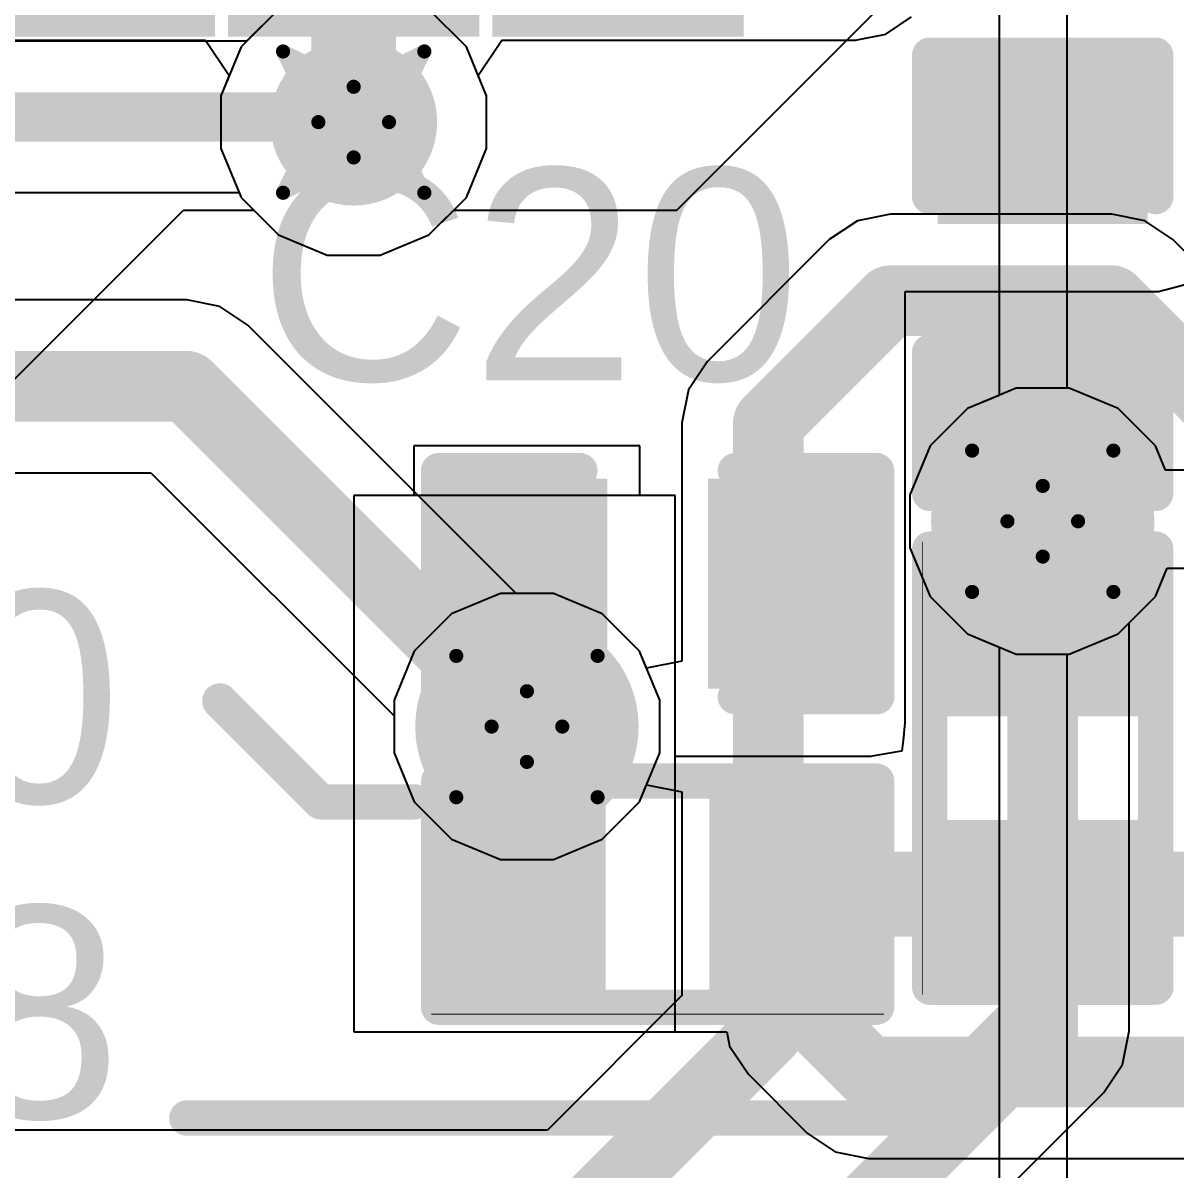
# Model space of a CAD drawing. Header units: inches. Extents: x -3 to 289, y -11 to 89.
# Drawn here: x 111.095 to 115.24, y 28.116 to 32.239 of the extents above; entities that cross this region are included whole.
import ezdxf

# ---------------------------------------------------------------- set-up
doc = ezdxf.new("R2010")
doc.units = ezdxf.units.IN
for name, color, linetype in [('Bottom Layer', 5, 'Continuous'), ('Bottom Solder', 6, 'Continuous'), ('Drill Drawing', 1, 'Continuous'), ('Layer 1', 16, 'Continuous'), ('Layer 2', 76, 'Continuous'), ('Top Layer', 1, 'Continuous'), ('Top Overlay', 2, 'Continuous'), ('Top Paste', 8, 'Continuous'), ('Top Solder', 216, 'Continuous'), ('Via Holes', 16, 'Continuous')]:
    doc.layers.add(name, color=color, linetype=linetype)
doc.styles.add('Arial', font='', dxfattribs={"height": 0.2})
doc.styles.get('Arial').set_extended_font_data('Arial')

# ---------------------------------------------------------------- blocks, each defined once
blk = doc.blocks.new('R___0402_38')
at = {"layer": 'Top Layer'}
for points in [[(-0.6985, -0.3175), (-0.6985, 0.3175), (-0.2412999999999999, 0.3175), (-0.2413, -0.3175)], [(0.2412999999999999, -0.3175), (0.2413, 0.3175), (0.6985, 0.3175), (0.6985, -0.3175)]]:
    blk.add_hatch(color=1, dxfattribs=at).paths.add_polyline_path(points)
at = {"layer": 'Top Paste'}
for points in [[(-0.6985, -0.3175), (-0.6985, 0.3175), (-0.2412999999999999, 0.3175), (-0.2413, -0.3175)], [(0.2412999999999999, -0.3175), (0.2413, 0.3175), (0.6985, 0.3175), (0.6985, -0.3175)]]:
    blk.add_hatch(color=8, dxfattribs=at).paths.add_polyline_path(points)
at = {"layer": 'Top Solder'}
for points in [[(-0.75350116, -0.37250116), (-0.75350116, 0.37250116), (-0.1862988399999999, 0.37250116), (-0.18629884, -0.37250116)], [(0.1862988399999999, -0.37250116), (0.18629884, 0.37250116), (0.75350116, 0.37250116), (0.75350116, -0.37250116)]]:
    blk.add_hatch(color=216, dxfattribs=at).paths.add_polyline_path(points)
at = {"layer": 'Top Overlay'}
for points, const_width in [([(-0.7874, -0.4064), (-0.7874, 0.4064)], 0.127), ([(-0.7874, 0.4064), (0.7874, 0.4064)], 0.127), ([(0.7874, -0.4064), (0.7874, 0.4064)], 0.127), ([(-0.7874, -0.4064), (0.7874, -0.4064)], 0.127), ([(-0.8128, -0.4318), (0.8128, -0.4318)], 0.0032258)]:
    blk.add_lwpolyline(points, dxfattribs=dict(at, const_width=const_width))
for points, const_width in [([(-0.8191499999999999, 0.4064, 1), (-0.7556499999999999, 0.4064, 1)], 0.0635), ([(-0.8191499999999999, 0.4064, 1), (-0.7556499999999999, 0.4064, 1)], 0.0635), ([(0.7556499999999999, 0.4064, 1), (0.8191499999999999, 0.4064, 1)], 0.0635), ([(0.7556499999999999, 0.4064, 1), (0.8191499999999999, 0.4064, 1)], 0.0635), ([(-0.8191499999999999, -0.4064, 1), (-0.7556499999999999, -0.4064, 1)], 0.0635), ([(-0.8191499999999999, -0.4064, 1), (-0.7556499999999999, -0.4064, 1)], 0.0635), ([(0.7556499999999999, -0.4064, 1), (0.8191499999999999, -0.4064, 1)], 0.0635), ([(0.7556499999999999, -0.4064, 1), (0.8191499999999999, -0.4064, 1)], 0.0635), ([(-0.81360518, -0.4318, 1), (-0.8119948199999999, -0.4318, 1)], 0.0016129), ([(0.8119948199999999, -0.4318, 1), (0.81360518, -0.4318, 1)], 0.0016129)]:
    blk.add_lwpolyline(points, format="xyb", close=True, dxfattribs=dict(at, const_width=const_width))
blk = doc.blocks.new('R___0402_40')
at = {"layer": 'Top Layer'}
for points in [[(-0.6985, -0.3175), (-0.6985, 0.3174999999999999), (-0.2413000000000001, 0.3175), (-0.2412999999999999, -0.3174999999999999)], [(0.2413000000000001, -0.3175), (0.2412999999999999, 0.3174999999999999), (0.6985, 0.3175), (0.6985, -0.3174999999999999)]]:
    blk.add_hatch(color=1, dxfattribs=at).paths.add_polyline_path(points)
at = {"layer": 'Top Paste'}
for points in [[(-0.6985, -0.3175), (-0.6985, 0.3174999999999999), (-0.2413000000000001, 0.3175), (-0.2412999999999999, -0.3174999999999999)], [(0.2413000000000001, -0.3175), (0.2412999999999999, 0.3174999999999999), (0.6985, 0.3175), (0.6985, -0.3174999999999999)]]:
    blk.add_hatch(color=8, dxfattribs=at).paths.add_polyline_path(points)
at = {"layer": 'Top Solder'}
for points in [[(-0.75350116, -0.3725011600000001), (-0.75350116, 0.3725011599999999), (-0.18629884, 0.3725011600000001), (-0.1862988399999999, -0.3725011599999999)], [(0.18629884, -0.3725011600000001), (0.1862988399999999, 0.3725011599999999), (0.75350116, 0.3725011600000001), (0.75350116, -0.3725011599999999)]]:
    blk.add_hatch(color=216, dxfattribs=at).paths.add_polyline_path(points)
at = {"layer": 'Top Overlay'}
for points, const_width in [([(-0.7874, -0.4064), (-0.7874, 0.4064)], 0.127), ([(0.7874, 0.4064), (-0.7874, 0.4064)], 0.127), ([(0.7874, -0.4064), (0.7874, 0.4064)], 0.127), ([(0.7874, -0.4064), (-0.7874, -0.4064)], 0.127), ([(0.8128, -0.4318), (-0.8128, -0.4318)], 0.0032258)]:
    blk.add_lwpolyline(points, dxfattribs=dict(at, const_width=const_width))
for points, const_width in [([(-0.8191499999999999, 0.4064, 1), (-0.7556499999999999, 0.4064, 1)], 0.0635), ([(-0.8191499999999999, 0.4064, 1), (-0.7556499999999999, 0.4064, 1)], 0.0635), ([(0.7556499999999999, 0.4064, 1), (0.8191499999999999, 0.4064, 1)], 0.0635), ([(0.7556499999999999, 0.4064, 1), (0.8191499999999999, 0.4064, 1)], 0.0635), ([(-0.8191499999999999, -0.4064, 1), (-0.7556499999999999, -0.4064, 1)], 0.0635), ([(-0.8191499999999999, -0.4064, 1), (-0.7556499999999999, -0.4064, 1)], 0.0635), ([(0.7556499999999999, -0.4064, 1), (0.8191499999999999, -0.4064, 1)], 0.0635), ([(0.7556499999999999, -0.4064, 1), (0.8191499999999999, -0.4064, 1)], 0.0635), ([(-0.81360518, -0.4318, 1), (-0.8119948199999999, -0.4318, 1)], 0.0016129), ([(0.8119948199999999, -0.4318, 1), (0.81360518, -0.4318, 1)], 0.0016129)]:
    blk.add_lwpolyline(points, format="xyb", close=True, dxfattribs=dict(at, const_width=const_width))
blk = doc.blocks.new('S____SOT_6_69')
at = {"layer": 'Top Layer'}
for points in [[(-1.80000021, 1.30000121), (-0.7999996699999999, 1.30000121), (-0.7999996699999999, 0.6000000699999999), (-1.80000021, 0.6000000699999999)], [(0.7999996699999999, 1.30000121), (1.80000021, 1.30000121), (1.80000021, 0.6000000699999999), (0.7999996699999999, 0.6000000699999999)], [(-1.80000021, 0.35000057), (-0.7999996699999999, 0.35000057), (-0.7999996699999999, -0.35000057), (-1.80000021, -0.35000057)], [(0.7999996699999999, 0.35000057), (1.80000021, 0.35000057), (1.80000021, -0.35000057), (0.7999996699999999, -0.35000057)], [(-1.80000021, -0.6000000699999999), (-0.7999996699999999, -0.6000000699999999), (-0.7999996699999999, -1.30000121), (-1.80000021, -1.30000121)], [(0.7999996699999999, -0.6000000699999999), (1.80000021, -0.6000000699999999), (1.80000021, -1.30000121), (0.7999996699999999, -1.30000121)]]:
    blk.add_hatch(color=1, dxfattribs=at).paths.add_polyline_path(points)
at = {"layer": 'Top Paste'}
for points in [[(-1.80000021, 1.30000121), (-0.7999996699999999, 1.30000121), (-0.7999996699999999, 0.6000000699999999), (-1.80000021, 0.6000000699999999)], [(0.7999996699999999, 1.30000121), (1.80000021, 1.30000121), (1.80000021, 0.6000000699999999), (0.7999996699999999, 0.6000000699999999)], [(-1.80000021, 0.35000057), (-0.7999996699999999, 0.35000057), (-0.7999996699999999, -0.35000057), (-1.80000021, -0.35000057)], [(0.7999996699999999, 0.35000057), (1.80000021, 0.35000057), (1.80000021, -0.35000057), (0.7999996699999999, -0.35000057)], [(-1.80000021, -0.6000000699999999), (-0.7999996699999999, -0.6000000699999999), (-0.7999996699999999, -1.30000121), (-1.80000021, -1.30000121)], [(0.7999996699999999, -0.6000000699999999), (1.80000021, -0.6000000699999999), (1.80000021, -1.30000121), (0.7999996699999999, -1.30000121)]]:
    blk.add_hatch(color=8, dxfattribs=at).paths.add_polyline_path(points)
at = {"layer": 'Top Solder'}
for points in [[(-1.90160021, 1.40160121), (-0.69839967, 1.40160121), (-0.69839967, 0.4984000699999999), (-1.90160021, 0.4984000699999999)], [(0.69839967, 1.40160121), (1.90160021, 1.40160121), (1.90160021, 0.4984000699999999), (0.69839967, 0.4984000699999999)], [(-1.90160021, 0.45160057), (-0.69839967, 0.45160057), (-0.69839967, -0.45160057), (-1.90160021, -0.45160057)], [(0.69839967, 0.45160057), (1.90160021, 0.45160057), (1.90160021, -0.45160057), (0.69839967, -0.45160057)], [(-1.90160021, -0.4984000699999999), (-0.69839967, -0.4984000699999999), (-0.69839967, -1.40160121), (-1.90160021, -1.40160121)], [(0.69839967, -0.4984000699999999), (1.90160021, -0.4984000699999999), (1.90160021, -1.40160121), (0.69839967, -1.40160121)]]:
    blk.add_hatch(color=216, dxfattribs=at).paths.add_polyline_path(points)
at = {"layer": 'Top Overlay', "const_width": 0.127}
for points in [[(0.7111999999999999, 1.5494), (-0.8128, 1.5494)], [(-2.08702656, 0.8010144), (-2.08702656, 1.0550144)], [(-1.96002656, 0.9280143999999999), (-2.08702656, 1.0550144)], [(-2.08702656, 0.8010144), (-1.96002656, 0.9280143999999999)], [(0.7111999999999999, -1.5494), (-0.8128, -1.5494)]]:
    blk.add_lwpolyline(points, dxfattribs=at)
at = {"layer": 'Top Overlay', "const_width": 0.0635}
for points in [[(-0.84455, 1.5494, 1), (-0.7810499999999999, 1.5494, 1)], [(0.67945, 1.5494, 1), (0.74295, 1.5494, 1)], [(-2.11877656, 1.0550144, 1), (-2.05527656, 1.0550144, 1)], [(-2.11877656, 1.0550144, 1), (-2.05527656, 1.0550144, 1)], [(-1.99177656, 0.9280143999999999, 1), (-1.92827656, 0.9280143999999999, 1)], [(-1.99177656, 0.9280143999999999, 1), (-1.92827656, 0.9280143999999999, 1)], [(-2.11877656, 0.8010144, 1), (-2.05527656, 0.8010144, 1)], [(-2.11877656, 0.8010144, 1), (-2.05527656, 0.8010144, 1)], [(-0.84455, -1.5494, 1), (-0.7810499999999999, -1.5494, 1)], [(0.67945, -1.5494, 1), (0.74295, -1.5494, 1)]]:
    blk.add_lwpolyline(points, format="xyb", close=True, dxfattribs=at)
blk = doc.blocks.new('C___0402_133')
at = {"layer": 'Top Layer'}
for points in [[(-0.6985, -0.3175), (-0.6985, 0.3175), (-0.2412999999999999, 0.3175), (-0.2413, -0.3175)], [(0.2412999999999999, -0.3175), (0.2413, 0.3175), (0.6985, 0.3175), (0.6985, -0.3175)]]:
    blk.add_hatch(color=1, dxfattribs=at).paths.add_polyline_path(points)
at = {"layer": 'Top Paste'}
for points in [[(-0.6985, -0.3175), (-0.6985, 0.3175), (-0.2412999999999999, 0.3175), (-0.2413, -0.3175)], [(0.2412999999999999, -0.3175), (0.2413, 0.3175), (0.6985, 0.3175), (0.6985, -0.3175)]]:
    blk.add_hatch(color=8, dxfattribs=at).paths.add_polyline_path(points)
at = {"layer": 'Top Solder'}
for points in [[(-0.7584998799999999, -0.37749988), (-0.7584998799999999, 0.37749988), (-0.18130012, 0.37749988), (-0.18130012, -0.37749988)], [(0.18130012, -0.37749988), (0.18130012, 0.37749988), (0.7584998799999999, 0.37749988), (0.7584998799999999, -0.37749988)]]:
    blk.add_hatch(color=216, dxfattribs=at).paths.add_polyline_path(points)
at = {"layer": 'Top Overlay', "const_width": 0.127}
for points in [[(-0.7874, 0.4064), (-0.7874, -0.4064)], [(-0.2794, 0.4064), (-0.7874, 0.4064)], [(0.7874, 0.4064), (0.2794, 0.4064)], [(0.7874, 0.4064), (0.7874, -0.4064)], [(-0.2794, -0.4064), (-0.7874, -0.4064)], [(0.7874, -0.4064), (0.2794, -0.4064)]]:
    blk.add_lwpolyline(points, dxfattribs=at)
at = {"layer": 'Top Overlay', "const_width": 0.0635}
for points in [[(-0.8191499999999999, 0.4064, 1), (-0.7556499999999999, 0.4064, 1)], [(-0.8191499999999999, 0.4064, 1), (-0.7556499999999999, 0.4064, 1)], [(-0.31115, 0.4064, 1), (-0.24765, 0.4064, 1)], [(0.24765, 0.4064, 1), (0.31115, 0.4064, 1)], [(0.7556499999999999, 0.4064, 1), (0.8191499999999999, 0.4064, 1)], [(0.7556499999999999, 0.4064, 1), (0.8191499999999999, 0.4064, 1)], [(-0.8191499999999999, -0.4064, 1), (-0.7556499999999999, -0.4064, 1)], [(-0.8191499999999999, -0.4064, 1), (-0.7556499999999999, -0.4064, 1)], [(-0.31115, -0.4064, 1), (-0.24765, -0.4064, 1)], [(0.24765, -0.4064, 1), (0.31115, -0.4064, 1)], [(0.7556499999999999, -0.4064, 1), (0.8191499999999999, -0.4064, 1)], [(0.7556499999999999, -0.4064, 1), (0.8191499999999999, -0.4064, 1)]]:
    blk.add_lwpolyline(points, format="xyb", close=True, dxfattribs=at)
blk = doc.blocks.new('C___0402_137')
at = {"layer": 'Top Layer'}
for points in [[(-0.6985, -0.3175), (-0.6985, 0.3174999999999999), (-0.2413000000000001, 0.3175), (-0.2412999999999999, -0.3174999999999999)], [(0.2413000000000001, -0.3175), (0.2412999999999999, 0.3174999999999999), (0.6985, 0.3175), (0.6985, -0.3174999999999999)]]:
    blk.add_hatch(color=1, dxfattribs=at).paths.add_polyline_path(points)
at = {"layer": 'Top Paste'}
for points in [[(-0.6985, -0.3175), (-0.6985, 0.3174999999999999), (-0.2413000000000001, 0.3175), (-0.2412999999999999, -0.3174999999999999)], [(0.2413000000000001, -0.3175), (0.2412999999999999, 0.3174999999999999), (0.6985, 0.3175), (0.6985, -0.3174999999999999)]]:
    blk.add_hatch(color=8, dxfattribs=at).paths.add_polyline_path(points)
at = {"layer": 'Top Solder'}
for points in [[(-0.7584998799999999, -0.3774998800000001), (-0.7584998799999999, 0.3774998799999999), (-0.1813001200000001, 0.3774998800000001), (-0.1813001199999999, -0.3774998799999999)], [(0.1813001200000001, -0.3774998800000001), (0.1813001199999999, 0.3774998799999999), (0.7584998799999999, 0.3774998800000001), (0.7584998799999999, -0.3774998799999999)]]:
    blk.add_hatch(color=216, dxfattribs=at).paths.add_polyline_path(points)
at = {"layer": 'Top Overlay', "const_width": 0.127}
for points in [[(-0.7874, -0.4064), (-0.7874, 0.4064)], [(-0.2794, 0.4064), (-0.7874, 0.4064)], [(0.7874, 0.4064), (0.2794, 0.4064)], [(0.7874, -0.4064), (0.7874, 0.4064)], [(-0.2794, -0.4064), (-0.7874, -0.4064)], [(0.7874, -0.4064), (0.2794, -0.4064)]]:
    blk.add_lwpolyline(points, dxfattribs=at)
at = {"layer": 'Top Overlay', "const_width": 0.0635}
for points in [[(-0.8191499999999999, 0.4064, 1), (-0.7556499999999999, 0.4064, 1)], [(-0.8191499999999999, 0.4064, 1), (-0.7556499999999999, 0.4064, 1)], [(-0.31115, 0.4064, 1), (-0.24765, 0.4064, 1)], [(0.24765, 0.4064, 1), (0.31115, 0.4064, 1)], [(0.7556499999999999, 0.4064, 1), (0.8191499999999999, 0.4064, 1)], [(0.7556499999999999, 0.4064, 1), (0.8191499999999999, 0.4064, 1)], [(-0.8191499999999999, -0.4064, 1), (-0.7556499999999999, -0.4064, 1)], [(-0.8191499999999999, -0.4064, 1), (-0.7556499999999999, -0.4064, 1)], [(-0.31115, -0.4064, 1), (-0.24765, -0.4064, 1)], [(0.24765, -0.4064, 1), (0.31115, -0.4064, 1)], [(0.7556499999999999, -0.4064, 1), (0.8191499999999999, -0.4064, 1)], [(0.7556499999999999, -0.4064, 1), (0.8191499999999999, -0.4064, 1)]]:
    blk.add_lwpolyline(points, format="xyb", close=True, dxfattribs=at)

msp = doc.modelspace()

# ---------------------------------------------------------------- hatches: boundary and pattern name
at = {"layer": 'Bottom Layer'}
h = msp.add_hatch(color=5, dxfattribs=at)
edge = h.paths.add_edge_path()
edge.add_arc((112.28367942, 31.88271246), 0.2999994, 0, 360)
h = msp.add_hatch(color=5, dxfattribs=at)
edge = h.paths.add_edge_path()
edge.add_arc((114.76109636, 30.44799346), 0.2999994, 0, 360)
h = msp.add_hatch(color=5, dxfattribs=at)
edge = h.paths.add_edge_path()
edge.add_arc((112.90651282, 29.70999646), 0.2999994, 0, 360)
at = {"layer": 'Bottom Solder'}
h = msp.add_hatch(color=6, dxfattribs=at)
edge = h.paths.add_edge_path()
edge.add_arc((114.76109636, 30.44799346), 0.4015993999999999, 0, 360)
h = msp.add_hatch(color=6, dxfattribs=at)
edge = h.paths.add_edge_path()
edge.add_arc((112.90651282, 29.70999646), 0.4015993999999999, 0, 360)
at = {"layer": 'Layer 1'}
h = msp.add_hatch(color=16, dxfattribs=at)
edge = h.paths.add_edge_path()
edge.add_arc((112.28367942, 31.88271246), 0.2999994, 0, 360)
h = msp.add_hatch(color=16, dxfattribs=at)
edge = h.paths.add_edge_path()
edge.add_arc((114.76109636, 30.44799346), 0.2999994, 0, 360)
h = msp.add_hatch(color=16, dxfattribs=at)
edge = h.paths.add_edge_path()
edge.add_arc((112.90651282, 29.70999646), 0.2999994, 0, 360)
at = {"layer": 'Layer 2'}
h = msp.add_hatch(color=76, dxfattribs=at)
edge = h.paths.add_edge_path()
edge.add_arc((112.28367942, 31.88271246), 0.2999994, 0, 360)
h = msp.add_hatch(color=76, dxfattribs=at)
edge = h.paths.add_edge_path()
edge.add_arc((114.76109636, 30.44799346), 0.2999994, 0, 360)
h = msp.add_hatch(color=76, dxfattribs=at)
edge = h.paths.add_edge_path()
edge.add_arc((112.90651282, 29.70999646), 0.2999994, 0, 360)
at = {"layer": 'Top Layer'}
h = msp.add_hatch(color=1, dxfattribs=at)
edge = h.paths.add_edge_path()
edge.add_arc((112.28367942, 31.88271246), 0.2999994, 0, 360)
h = msp.add_hatch(color=1, dxfattribs=at)
edge = h.paths.add_edge_path()
edge.add_arc((114.76109636, 30.44799346), 0.2999994, 0, 360)
h = msp.add_hatch(color=1, dxfattribs=at)
edge = h.paths.add_edge_path()
edge.add_arc((112.90651282, 29.70999646), 0.2999994, 0, 360)
at = {"layer": 'Top Solder'}
h = msp.add_hatch(color=216, dxfattribs=at)
edge = h.paths.add_edge_path()
edge.add_arc((114.76109636, 30.44799346), 0.4015993999999999, 0, 360)
h = msp.add_hatch(color=216, dxfattribs=at)
edge = h.paths.add_edge_path()
edge.add_arc((112.90651282, 29.70999646), 0.4015993999999999, 0, 360)
at = {"layer": 'Via Holes'}
h = msp.add_hatch(color=7, dxfattribs=at)
edge = h.paths.add_edge_path()
edge.add_arc((112.28367942, 31.88271246), 0.1499997, 0, 360)
h = msp.add_hatch(color=7, dxfattribs=at)
edge = h.paths.add_edge_path()
edge.add_arc((114.76109636, 30.44799346), 0.1499997, 0, 360)
h = msp.add_hatch(color=7, dxfattribs=at)
edge = h.paths.add_edge_path()
edge.add_arc((112.90651282, 29.70999646), 0.1499997, 0, 360)

# ---------------------------------------------------------------- linework, layer by layer
at = {"layer": 'Bottom Layer'}
for p, q in [((112.01302718, 32.28777134), (111.87862054, 32.1533647)), ((112.6887383, 32.1533647), (112.55433166, 32.28777134)), ((111.87862054, 32.1533647), (111.80588002, 31.97775164)), ((112.76147882, 31.97775164), (112.6887383, 32.1533647)), ((111.80588002, 31.97775164), (111.80588002, 31.78767328)), ((112.76147882, 31.78767328), (112.76147882, 31.97775164)), ((111.80588002, 31.78767328), (111.87862054, 31.61206022)), ((112.6887383, 31.61206022), (112.76147882, 31.78767328)), ((111.87862054, 31.61206022), (112.01302718, 31.47765357999999)), ((112.55433166, 31.47765357999999), (112.6887383, 31.61206022)), ((112.01302718, 31.47765357999999), (112.18864024, 31.40491306)), ((112.3787186, 31.40491306), (112.55433166, 31.47765357999999)), ((112.18864024, 31.40491306), (112.3787186, 31.40491306)), ((114.66605718, 30.92579286), (114.49044412, 30.85305233999999)), ((114.85613554, 30.92579286), (114.66605718, 30.92579286)), ((115.0317486, 30.85305233999999), (114.85613554, 30.92579286)), ((114.49044412, 30.85305233999999), (114.35603748, 30.7186457)), ((115.16615524, 30.7186457), (115.0317486, 30.85305233999999)), ((114.35603748, 30.7186457), (114.28329696, 30.54303264)), ((115.20196924, 30.6321841), (115.16615524, 30.7186457)), ((115.33943404, 30.6321841), (115.20196924, 30.6321841)), ((114.28329696, 30.54303264), (114.28329696, 30.35295428)), ((114.28329696, 30.35295428), (114.35603748, 30.17734122)), ((115.16615524, 30.17734122), (115.20825828, 30.27899202)), ((115.20825828, 30.27899202), (115.34572308, 30.27899202)), ((112.81147364, 30.18779586), (112.63586058, 30.11505534)), ((113.001552, 30.18779586), (112.81147364, 30.18779586)), ((113.17716506, 30.11505534), (113.001552, 30.18779586)), ((114.35603748, 30.17734122), (114.49044412, 30.04293458)), ((115.0317486, 30.04293458), (115.16615524, 30.17734122)), ((112.63586058, 30.11505534), (112.50145394, 29.9806487)), ((113.3115717, 29.9806487), (113.17716506, 30.11505534)), ((114.49044412, 30.04293458), (114.66605718, 29.97019406)), ((114.85613554, 29.97019406), (115.0317486, 30.04293458)), ((112.50145394, 29.9806487), (112.42871342, 29.80503564)), ((113.38431222, 29.80503564), (113.3115717, 29.9806487)), ((114.66605718, 29.97019406), (114.85613554, 29.97019406)), ((112.42871342, 29.80503564), (112.42871342, 29.61495728)), ((113.38431222, 29.61495728), (113.38431222, 29.80503564)), ((112.42871342, 29.61495728), (112.50145394, 29.43934422)), ((113.3115717, 29.43934422), (113.38431222, 29.61495728)), ((112.50145394, 29.43934422), (112.63586058, 29.30493758)), ((113.17716506, 29.30493758), (113.3115717, 29.43934422)), ((112.63586058, 29.30493758), (112.81147364, 29.23219706)), ((113.001552, 29.23219706), (113.17716506, 29.30493758)), ((112.81147364, 29.23219706), (113.001552, 29.23219706))]:
    msp.add_line(p, q, dxfattribs=at)
at = {"layer": 'Drill Drawing', "const_width": 0.0508}
for points in [[(112.02967942, 32.13671246), (112.28367942, 32.00971246)], [(112.02967942, 32.13671246), (112.15667942, 31.88271246)], [(112.28367942, 32.00971246), (112.53767942, 32.13671246)], [(112.41067942, 31.88271246), (112.53767942, 32.13671246)], [(112.02967942, 31.62871246), (112.15667942, 31.88271246)], [(112.41067942, 31.88271246), (112.53767942, 31.62871246)], [(112.02967942, 31.62871246), (112.28367942, 31.75571246)], [(112.28367942, 31.75571246), (112.53767942, 31.62871246)], [(114.50709636, 30.70199346), (114.76109636, 30.57499346)], [(114.50709636, 30.70199346), (114.63409636, 30.44799346)], [(114.76109636, 30.57499346), (115.01509636, 30.70199346)], [(114.88809636, 30.44799346), (115.01509636, 30.70199346)], [(114.50709636, 30.19399346), (114.63409636, 30.44799346)], [(114.88809636, 30.44799346), (115.01509636, 30.19399346)], [(114.50709636, 30.19399346), (114.76109636, 30.32099346)], [(114.76109636, 30.32099346), (115.01509636, 30.19399346)], [(112.65251282, 29.96399646), (112.90651282, 29.83699645999999)], [(112.65251282, 29.96399646), (112.77951282, 29.70999646)], [(112.90651282, 29.83699645999999), (113.16051282, 29.96399646)], [(113.03351282, 29.70999646), (113.16051282, 29.96399646)], [(112.65251282, 29.45599646), (112.77951282, 29.70999646)], [(113.03351282, 29.70999646), (113.16051282, 29.45599646)], [(112.65251282, 29.45599646), (112.90651282, 29.58299646)], [(112.90651282, 29.58299646), (113.16051282, 29.45599646)]]:
    msp.add_lwpolyline(points, dxfattribs=at)
at = {"layer": 'Drill Drawing', "const_width": 0.0254}
for points in [[(112.01697942, 32.13671246, 1), (112.04237942, 32.13671246, 1)], [(112.01697942, 32.13671246, 1), (112.04237942, 32.13671246, 1)], [(112.52497942, 32.13671246, 1), (112.55037942, 32.13671246, 1)], [(112.52497942, 32.13671246, 1), (112.55037942, 32.13671246, 1)], [(112.27097942, 32.00971246, 1), (112.29637942, 32.00971246, 1)], [(112.27097942, 32.00971246, 1), (112.29637942, 32.00971246, 1)], [(112.14397942, 31.88271246, 1), (112.16937942, 31.88271246, 1)], [(112.14397942, 31.88271246, 1), (112.16937942, 31.88271246, 1)], [(112.39797942, 31.88271246, 1), (112.42337942, 31.88271246, 1)], [(112.39797942, 31.88271246, 1), (112.42337942, 31.88271246, 1)], [(112.27097942, 31.75571246, 1), (112.29637942, 31.75571246, 1)], [(112.27097942, 31.75571246, 1), (112.29637942, 31.75571246, 1)], [(112.01697942, 31.62871246, 1), (112.04237942, 31.62871246, 1)], [(112.01697942, 31.62871246, 1), (112.04237942, 31.62871246, 1)], [(112.52497942, 31.62871246, 1), (112.55037942, 31.62871246, 1)], [(112.52497942, 31.62871246, 1), (112.55037942, 31.62871246, 1)], [(114.49439636, 30.70199346, 1), (114.51979636, 30.70199346, 1)], [(114.49439636, 30.70199346, 1), (114.51979636, 30.70199346, 1)], [(115.00239636, 30.70199346, 1), (115.02779636, 30.70199346, 1)], [(115.00239636, 30.70199346, 1), (115.02779636, 30.70199346, 1)], [(114.74839636, 30.57499346, 1), (114.77379636, 30.57499346, 1)], [(114.74839636, 30.57499346, 1), (114.77379636, 30.57499346, 1)], [(114.62139636, 30.44799346, 1), (114.64679636, 30.44799346, 1)], [(114.62139636, 30.44799346, 1), (114.64679636, 30.44799346, 1)], [(114.87539636, 30.44799346, 1), (114.90079636, 30.44799346, 1)], [(114.87539636, 30.44799346, 1), (114.90079636, 30.44799346, 1)], [(114.74839636, 30.32099346, 1), (114.77379636, 30.32099346, 1)], [(114.74839636, 30.32099346, 1), (114.77379636, 30.32099346, 1)], [(114.49439636, 30.19399346, 1), (114.51979636, 30.19399346, 1)], [(114.49439636, 30.19399346, 1), (114.51979636, 30.19399346, 1)], [(115.00239636, 30.19399346, 1), (115.02779636, 30.19399346, 1)], [(115.00239636, 30.19399346, 1), (115.02779636, 30.19399346, 1)], [(112.63981282, 29.96399646, 1), (112.66521282, 29.96399646, 1)], [(112.63981282, 29.96399646, 1), (112.66521282, 29.96399646, 1)], [(113.14781282, 29.96399646, 1), (113.17321282, 29.96399646, 1)], [(113.14781282, 29.96399646, 1), (113.17321282, 29.96399646, 1)], [(112.89381282, 29.83699645999999, 1), (112.91921282, 29.83699645999999, 1)], [(112.89381282, 29.83699645999999, 1), (112.91921282, 29.83699645999999, 1)], [(112.76681282, 29.70999646, 1), (112.79221282, 29.70999646, 1)], [(112.76681282, 29.70999646, 1), (112.79221282, 29.70999646, 1)], [(113.02081282, 29.70999646, 1), (113.04621282, 29.70999646, 1)], [(113.02081282, 29.70999646, 1), (113.04621282, 29.70999646, 1)], [(112.89381282, 29.58299646, 1), (112.91921282, 29.58299646, 1)], [(112.89381282, 29.58299646, 1), (112.91921282, 29.58299646, 1)], [(112.63981282, 29.45599646, 1), (112.66521282, 29.45599646, 1)], [(112.63981282, 29.45599646, 1), (112.66521282, 29.45599646, 1)], [(113.14781282, 29.45599646, 1), (113.17321282, 29.45599646, 1)], [(113.14781282, 29.45599646, 1), (113.17321282, 29.45599646, 1)]]:
    msp.add_lwpolyline(points, format="xyb", close=True, dxfattribs=at)
at = {"layer": 'Layer 1'}
for p, q in [((114.1963299, 32.19892214), (114.28875034, 32.26067462)), ((105.42833626, 32.17723816), (111.75104396, 32.17723816)), ((111.75104396, 32.17723816), (111.83590282, 32.05023562)), ((112.73145602, 32.05023562), (112.81631488, 32.17723816)), ((112.81631488, 32.17723816), (114.0873004, 32.17723816)), ((114.0873004, 32.17723816), (114.0873131, 32.17723562)), ((114.0873131, 32.17723562), (114.1963299, 32.19892214)), ((111.83590282, 32.05023562), (111.80588002, 31.97775164)), ((112.76147882, 31.97775164), (112.73145602, 32.05023562)), ((111.80588002, 31.97775164), (111.80588002, 31.78767328)), ((112.76147882, 31.78767328), (112.76147882, 31.97775164)), ((111.80588002, 31.78767328), (111.87862054, 31.61206022)), ((112.6887383, 31.61206022), (112.76147882, 31.78767328)), ((111.87862054, 31.61206022), (112.01302718, 31.47765357999999)), ((112.55433166, 31.47765357999999), (112.6887383, 31.61206022)), ((114.21346982, 31.55143042), (114.09454194, 31.5277754)), ((115.00911974, 31.55143042), (114.21346982, 31.55143042)), ((115.12804762, 31.5277754), (115.00911974, 31.55143042)), ((114.09454194, 31.5277754), (113.99371918, 31.46040698)), ((115.22886784, 31.46040698), (115.12804762, 31.5277754)), ((112.01302718, 31.47765357999999), (112.18864024, 31.40491306)), ((112.3787186, 31.40491306), (112.55433166, 31.47765357999999)), ((113.99371918, 31.46040698), (113.55486306, 31.02154832)), ((115.74829276, 30.94098206), (115.22886784, 31.46040698)), ((112.18864024, 31.40491306), (112.3787186, 31.40491306)), ((111.68338852, 31.2438923), (106.20149194, 31.2438923)), ((111.8023164, 31.22023728), (111.68338852, 31.2438923)), ((111.90313662, 31.15286886), (111.8023164, 31.22023728)), ((112.86821216, 30.18779586), (111.90313662, 31.15286886)), ((113.55486306, 31.02154832), (113.48749464, 30.92072809999999)), ((113.48749464, 30.92072809999999), (113.46383962, 30.80180022)), ((113.46383962, 30.80180022), (113.46383962, 29.94490836)), ((106.20149194, 30.62234922), (111.55466386, 30.62234922)), ((111.55466386, 30.62234922), (112.42871342, 29.74829712)), ((115.16615524, 30.17734122), (115.20825828, 30.27899202)), ((115.20825828, 30.27899202), (115.34572308, 30.27899202)), ((113.001552, 30.18779586), (112.86821216, 30.18779586)), ((113.17716506, 30.11505534), (113.001552, 30.18779586)), ((115.0718679, 30.08305388), (115.16615524, 30.17734122)), ((113.3115717, 29.9806487), (113.17716506, 30.11505534)), ((115.0718679, 28.61458844), (115.0718679, 30.08305388)), ((113.33683962, 29.91964806), (113.3115717, 29.9806487)), ((113.46383962, 29.94490836), (113.33683962, 29.91964806)), ((112.42871342, 29.74829712), (112.42871342, 29.61495728)), ((112.42871342, 29.61495728), (112.50145394, 29.43934422)), ((113.3115717, 29.43934422), (113.33683962, 29.50034486)), ((113.33683962, 29.50034486), (113.46383962, 29.47508456)), ((113.46383962, 29.47508456), (113.46383962, 28.74283812)), ((112.50145394, 29.43934422), (112.63586058, 29.30493758)), ((113.17716506, 29.30493758), (113.3115717, 29.43934422)), ((112.63586058, 29.30493758), (112.81147364, 29.23219706)), ((113.001552, 29.23219706), (113.17716506, 29.30493758)), ((112.81147364, 29.23219706), (113.001552, 29.23219706)), ((113.46383962, 28.74283812), (112.98006614, 28.2590621)), ((115.04821288, 28.49566056), (115.0718679, 28.61458844)), ((114.98084446, 28.39484034), (115.04821288, 28.49566056)), ((113.7752487, 27.18924458), (114.98084446, 28.39484034)), ((112.98006614, 28.2590621), (108.152438, 28.2590621))]:
    msp.add_line(p, q, dxfattribs=at)
at = {"layer": 'Layer 1', "const_width": 0.254}
for points in [[(113.77461116, 30.80180022), (114.21346982, 31.24065888)], [(114.21346982, 31.24065888), (115.00911974, 31.24065888)], [(115.00911974, 31.24065888), (115.78659596, 30.46318266)], [(105.83655236, 30.93312075999999), (111.68338852, 30.93312075999999)], [(111.68338852, 30.93312075999999), (112.90651282, 29.70999646)], [(113.77461116, 28.61411092), (113.77461116, 30.80180022)], [(114.76109636, 28.61458844), (114.76109636, 30.44799346)], [(113.1087908, 27.94829056), (113.77461116, 28.61411092)], [(113.5555006, 27.40899268), (114.76109636, 28.61458844)]]:
    msp.add_lwpolyline(points, dxfattribs=at)
at = {"layer": 'Layer 1', "const_width": 0.127}
for points in [[(114.14996982, 31.24065888, 1), (114.27696982, 31.24065888, 1)], [(114.14996982, 31.24065888, 1), (114.27696982, 31.24065888, 1)], [(114.94561974, 31.24065888, 1), (115.07261974, 31.24065888, 1)], [(114.94561974, 31.24065888, 1), (115.07261974, 31.24065888, 1)], [(111.61988852, 30.93312075999999, 1), (111.74688852, 30.93312075999999, 1)], [(111.61988852, 30.93312075999999, 1), (111.74688852, 30.93312075999999, 1)], [(113.71111116, 30.80180022, 1), (113.83811116, 30.80180022, 1)], [(113.71111116, 30.80180022, 1), (113.83811116, 30.80180022, 1)], [(114.69759636, 30.44799346, 1), (114.82459636, 30.44799346, 1)], [(112.84301282, 29.70999646, 1), (112.97001282, 29.70999646, 1)], [(113.71111116, 28.61411092, 1), (113.83811116, 28.61411092, 1)], [(113.71111116, 28.61411092, 1), (113.83811116, 28.61411092, 1)], [(114.69759636, 28.61458844, 1), (114.82459636, 28.61458844, 1)], [(114.69759636, 28.61458844, 1), (114.82459636, 28.61458844, 1)]]:
    msp.add_lwpolyline(points, format="xyb", close=True, dxfattribs=at)
at = {"layer": 'Layer 2'}
for p, q in [((114.6048, 37.34577494), (114.6048, 30.9004208)), ((114.84909466, 30.92579286), (114.84909466, 32.36737494)), ((112.01302718, 32.28777134), (111.8986078, 32.17335196)), ((112.6887383, 32.1533647), (112.55433166, 32.28777134)), ((111.8986078, 32.17335196), (110.06636102, 32.17335196)), ((112.76147882, 31.97775164), (112.6887383, 32.1533647)), ((112.76147882, 31.78767328), (112.76147882, 31.97775164)), ((112.6887383, 31.61206022), (112.76147882, 31.78767328)), ((110.17898208, 31.6295024), (111.87139678, 31.6295024)), ((111.87139678, 31.6295024), (111.87862054, 31.61206022)), ((111.87862054, 31.61206022), (112.01302718, 31.47765357999999)), ((112.55433166, 31.47765357999999), (112.6887383, 31.61206022)), ((112.01302718, 31.47765357999999), (112.18864024, 31.40491306)), ((112.3787186, 31.40491306), (112.55433166, 31.47765357999999)), ((112.18864024, 31.40491306), (112.3787186, 31.40491306)), ((114.85613554, 30.92579286), (114.84909466, 30.92579286)), ((115.0317486, 30.85305233999999), (114.85613554, 30.92579286)), ((114.6048, 30.9004208), (114.49044412, 30.85305233999999)), ((114.49044412, 30.85305233999999), (114.35603748, 30.7186457)), ((115.16615524, 30.7186457), (115.0317486, 30.85305233999999)), ((114.35603748, 30.7186457), (114.28329696, 30.54303264)), ((115.20196924, 30.6321841), (115.16615524, 30.7186457)), ((115.33943404, 30.6321841), (115.20196924, 30.6321841)), ((114.28329696, 30.54303264), (114.28329696, 30.35295428)), ((114.28329696, 30.35295428), (114.35603748, 30.17734122)), ((115.16615524, 30.17734122), (115.20825828, 30.27899202)), ((115.20825828, 30.27899202), (115.34572308, 30.27899202)), ((112.81147364, 30.18779586), (112.63586058, 30.11505534)), ((113.001552, 30.18779586), (112.81147364, 30.18779586)), ((113.17716506, 30.11505534), (113.001552, 30.18779586)), ((114.35603748, 30.17734122), (114.49044412, 30.04293458)), ((115.0317486, 30.04293458), (115.16615524, 30.17734122)), ((112.63586058, 30.11505534), (112.50145394, 29.9806487)), ((113.3115717, 29.9806487), (113.17716506, 30.11505534)), ((114.49044412, 30.04293458), (114.6048, 29.99556612)), ((114.85613554, 29.97019406), (115.0317486, 30.04293458)), ((112.50145394, 29.9806487), (112.42871342, 29.80503564)), ((113.38431222, 29.80503564), (113.3115717, 29.9806487)), ((114.6048, 29.99556612), (114.6048, 27.159585)), ((114.84909466, 26.783157), (114.84909466, 29.97019406)), ((114.84909466, 29.97019406), (114.85613554, 29.97019406)), ((112.42871342, 29.80503564), (112.42871342, 29.61495728)), ((113.38431222, 29.61495728), (113.38431222, 29.80503564)), ((112.42871342, 29.61495728), (112.50145394, 29.43934422)), ((113.3115717, 29.43934422), (113.38431222, 29.61495728)), ((112.50145394, 29.43934422), (112.63586058, 29.30493758)), ((113.17716506, 29.30493758), (113.3115717, 29.43934422)), ((112.63586058, 29.30493758), (112.81147364, 29.23219706)), ((113.001552, 29.23219706), (113.17716506, 29.30493758)), ((112.81147364, 29.23219706), (113.001552, 29.23219706))]:
    msp.add_line(p, q, dxfattribs=at)
at = {"layer": 'Layer 2', "const_width": 0.1778}
for points in [[(110.06634832, 31.90142718), (112.2649647, 31.90142718)], [(112.2649647, 31.90142718), (112.28367942, 31.88271246)]]:
    msp.add_lwpolyline(points, dxfattribs=at)
at = {"layer": 'Layer 2', "const_width": 0.0889}
for points in [[(112.2205147, 31.90142718, 1), (112.3094147, 31.90142718, 1)], [(112.2205147, 31.90142718, 1), (112.3094147, 31.90142718, 1)], [(112.23922942, 31.88271246, 1), (112.32812942, 31.88271246, 1)]]:
    msp.add_lwpolyline(points, format="xyb", close=True, dxfattribs=at)
at = {"layer": 'Top Layer'}
for p, q in [((113.4454297, 31.56651548), (114.2831471, 32.40423288)), ((111.01971192, 30.91480228), (111.67142512, 31.56651548)), ((111.67142512, 31.56651548), (111.92416528, 31.56651548)), ((111.92416528, 31.56651548), (112.01302718, 31.47765357999999)), ((112.55433166, 31.47765357999999), (112.64319356, 31.56651548)), ((112.64319356, 31.56651548), (113.4454297, 31.56651548)), ((112.01302718, 31.47765357999999), (112.18864024, 31.40491306)), ((112.3787186, 31.40491306), (112.55433166, 31.47765357999999)), ((112.18864024, 31.40491306), (112.3787186, 31.40491306)), ((115.2911334, 31.30251804), (115.1767191, 31.2721371)), ((115.1767191, 31.2721371), (114.2656338, 31.2721371)), ((114.2656338, 31.2721371), (114.2656338, 30.56374633999999)), ((113.31291282, 30.71880317999999), (112.50011282, 30.71880317999999)), ((112.50011282, 30.71880317999999), (112.50011282, 30.54100318)), ((113.31291282, 30.54100318), (113.31291282, 30.71880317999999)), ((114.2656338, 30.56374633999999), (114.26563126, 30.45934218)), ((113.43991282, 30.54100318), (112.28367942, 30.54100318)), ((112.28367942, 30.54100318), (112.28367942, 28.61228974)), ((112.50011282, 30.54100318), (112.28367942, 30.54100318)), ((112.28367942, 30.54100318), (112.28367942, 28.61228974)), ((113.43991282, 30.54100318), (113.31291282, 30.54100318)), ((113.43991282, 28.61228974), (113.43991282, 30.54100318)), ((113.43991282, 29.60288974), (113.43991282, 30.54100318)), ((114.26563126, 30.45934218), (114.26562872, 30.45934218)), ((114.26562872, 30.45934218), (114.26579128, 30.4368073)), ((114.26579128, 30.4368073), (114.26579636, 30.4368073)), ((114.26579636, 30.4368073), (114.26579636, 29.73423822)), ((114.26573286, 29.72388264), (114.25877834, 29.65929044)), ((114.26579382, 29.72763168), (114.26573286, 29.72388264)), ((114.26579636, 29.73423822), (114.26579382, 29.72763168)), ((114.25877834, 29.65929044), (114.25476768, 29.62204896)), ((114.25877834, 29.65929044), (114.25877834, 29.65929044)), ((114.13579154, 29.60288974), (113.43991282, 29.60288974)), ((114.14329216, 29.60289228), (114.13579154, 29.60288974)), ((114.14797846, 29.60296848), (114.14329216, 29.60289228)), ((114.2446915, 29.6202481), (114.14797846, 29.60296848)), ((114.25476768, 29.62204896), (114.2446915, 29.6202481)), ((112.28367942, 28.61228974), (113.43991282, 28.61228974)), ((112.28367942, 28.61228974), (113.62513216, 28.61228974)), ((113.62513216, 28.61228974), (113.6353963, 28.56068202)), ((113.6353963, 28.56068202), (113.70276472, 28.4598618)), ((113.70276472, 28.4598618), (113.91452452, 28.24809946)), ((113.91452452, 28.24809946), (114.01534728, 28.18073104)), ((114.01534728, 28.18073104), (114.13427516, 28.15707602)), ((114.13427516, 28.15707602), (117.37540914, 28.15707602))]:
    msp.add_line(p, q, dxfattribs=at)
for points, const_width in [([(112.28367942, 31.88271246), (112.28367942, 32.79134412)], 0.3048), ([(114.7609338, 30.8657371), (114.76109636, 30.86557454)], 0.2032), ([(114.76109636, 30.44799346), (114.76109636, 30.86557454)], 0.2032), ([(114.76109636, 30.03041238), (114.76109636, 30.44799346)], 0.2032), ([(112.90651282, 30.22350318), (112.90651282, 30.31240318)], 0.2032), ([(112.90651282, 29.70999646), (112.90651282, 30.22350318)], 0.2032), ([(112.90651282, 29.10758974), (112.90651282, 29.70999646)], 0.2032), ([(113.84631282, 29.10758974), (113.92251282, 29.03138974)], 0.3048), ([(113.84631282, 29.10758974), (116.38955894, 29.10758974)], 0.3048), ([(113.92251282, 28.6796099), (113.92251282, 29.03138974)], 0.254), ([(113.92251282, 28.6796099), (114.13427516, 28.46784756)], 0.254), ([(114.13427516, 28.46784756), (117.5041338, 28.46784756)], 0.254)]:
    msp.add_lwpolyline(points, dxfattribs=dict(at, const_width=const_width))
for points, const_width in [([(112.20747942, 31.88271246, 1), (112.35987942, 31.88271246, 1)], 0.1524), ([(114.7101338, 30.8657371, 1), (114.8117338, 30.8657371, 1)], 0.1016), ([(114.71029636, 30.86557454, 1), (114.81189636, 30.86557454, 1)], 0.1016), ([(114.71029636, 30.86557454, 1), (114.81189636, 30.86557454, 1)], 0.1016), ([(114.71029636, 30.44799346, 1), (114.81189636, 30.44799346, 1)], 0.1016), ([(114.71029636, 30.44799346, 1), (114.81189636, 30.44799346, 1)], 0.1016), ([(112.85571282, 30.31240318, 1), (112.95731282, 30.31240318, 1)], 0.1016), ([(112.85571282, 30.22350318, 1), (112.95731282, 30.22350318, 1)], 0.1016), ([(112.85571282, 30.22350318, 1), (112.95731282, 30.22350318, 1)], 0.1016), ([(114.71029636, 30.03041238, 1), (114.81189636, 30.03041238, 1)], 0.1016), ([(112.85571282, 29.70999646, 1), (112.95731282, 29.70999646, 1)], 0.1016), ([(112.85571282, 29.70999646, 1), (112.95731282, 29.70999646, 1)], 0.1016), ([(113.77011282, 29.10758974, 1), (113.92251282, 29.10758974, 1)], 0.1524), ([(113.77011282, 29.10758974, 1), (113.92251282, 29.10758974, 1)], 0.1524), ([(112.85571282, 29.10758974, 1), (112.95731282, 29.10758974, 1)], 0.1016), ([(113.84631282, 29.03138974, 1), (113.99871282, 29.03138974, 1)], 0.1524), ([(113.85901282, 29.03138974, 1), (113.98601282, 29.03138974, 1)], 0.127), ([(113.85901282, 28.6796099, 1), (113.98601282, 28.6796099, 1)], 0.127), ([(113.85901282, 28.6796099, 1), (113.98601282, 28.6796099, 1)], 0.127), ([(114.07077516, 28.46784756, 1), (114.19777516, 28.46784756, 1)], 0.127), ([(114.07077516, 28.46784756, 1), (114.19777516, 28.46784756, 1)], 0.127)]:
    msp.add_lwpolyline(points, format="xyb", close=True, dxfattribs=dict(at, const_width=const_width))
at = {"layer": 'Top Overlay', "const_width": 0.127}
for points in [[(111.8023164, 29.80181238), (111.80318762, 29.80181238)], [(111.8023164, 29.80181238), (112.16478456, 29.43934422)], [(112.16478456, 29.43934422), (112.50145394, 29.43934422)], [(114.2907671, 28.30278312), (114.76109636, 28.77311238)], [(111.68368062, 28.30278312), (114.2907671, 28.30278312)]]:
    msp.add_lwpolyline(points, dxfattribs=at)
at = {"layer": 'Top Overlay', "const_width": 0.0635}
for points in [[(111.7705664, 29.80181238, 1), (111.8340664, 29.80181238, 1)], [(111.7705664, 29.80181238, 1), (111.8340664, 29.80181238, 1)], [(111.77143762, 29.80181238, 1), (111.83493762, 29.80181238, 1)], [(112.13303456, 29.43934422, 1), (112.19653456, 29.43934422, 1)], [(112.13303456, 29.43934422, 1), (112.19653456, 29.43934422, 1)], [(112.46970394, 29.43934422, 1), (112.53320394, 29.43934422, 1)], [(114.72934636, 28.77311238, 1), (114.79284636, 28.77311238, 1)], [(111.65193062, 28.30278312, 1), (111.71543062, 28.30278312, 1)], [(114.2590171, 28.30278312, 1), (114.3225171, 28.30278312, 1)], [(114.2590171, 28.30278312, 1), (114.3225171, 28.30278312, 1)]]:
    msp.add_lwpolyline(points, format="xyb", close=True, dxfattribs=at)

# ---------------------------------------------------------------- block references
for name, p, rotation in [('S____SOT_6_69', (112.28367942, 34.09134406), 270), ('C___0402_137', (114.7609338, 31.3356371), 270), ('C___0402_133', (113.37641282, 30.22350318), 180), ('R___0402_40', (114.76109636, 29.56051238), 270)]:
    msp.add_blockref(name, p, dxfattribs=dict(rotation=rotation))
msp.add_blockref('R___0402_38', (113.37641282, 29.10758974))

# ---------------------------------------------------------------- texts
at = {"layer": 'Top Overlay', "style": 'Arial'}
for s, p in [('C20', (111.93834356, 30.95451771999999)), ('R30', (109.49615896, 29.43622763999999)), ('R28', (109.49615896, 28.30278312))]:
    msp.add_text(s, height=0.7619999999999999, dxfattribs=at).set_placement(p)

doc.saveas('drawing.dxf')
